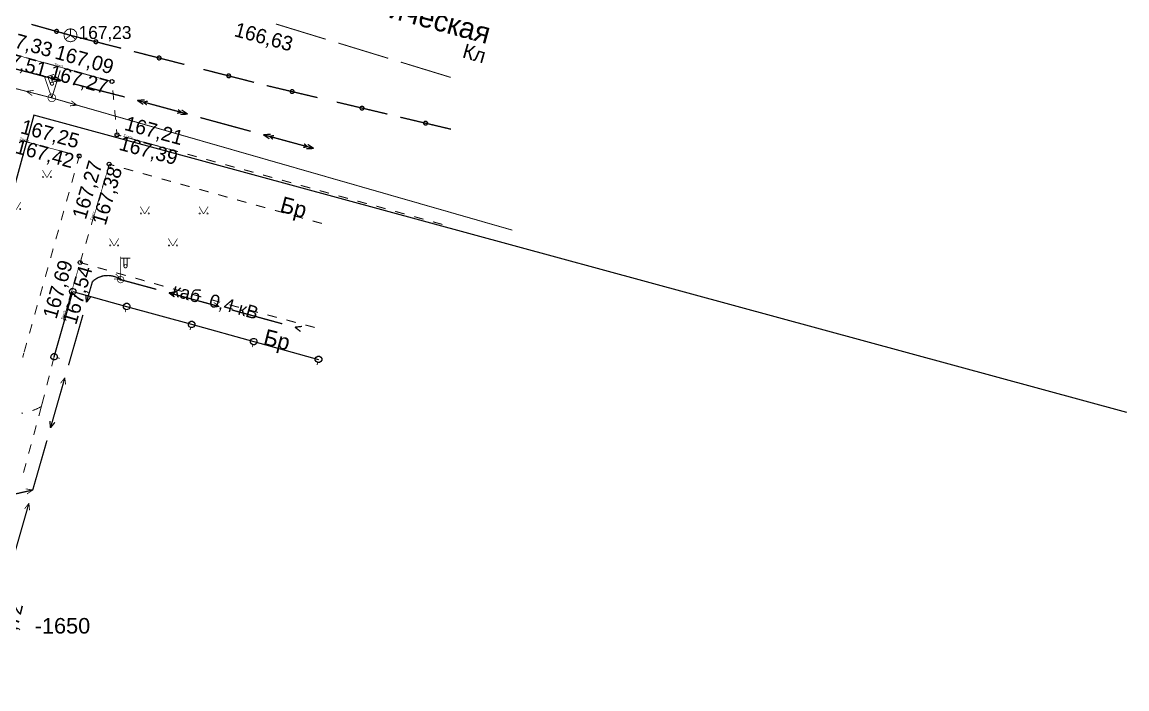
# Model space of a CAD drawing. Extents: x -2634 to -2115, y -2142 to -1393.
# Drawn here: x -2207.2 to -2122.6, y -1655.2 to -1604.1 of the extents above; entities that cross this region are included whole.
import ezdxf

# ---------------------------------------------------------------- set-up
doc = ezdxf.new("R2010")
doc.units = 0
doc.header["$MEASUREMENT"] = 0
for name, color, linetype in [('500_Дополн-Бордюры__п', 7, 'Continuous'), ('500_Дороги-Проезжие_ч', 7, 'Continuous'), ('500_Линии_-Линии_связ', 7, 'Continuous'), ('500_Линии_-ЛЭП_провод', 7, 'Continuous'), ('500_Линии_-Смотровые_', 7, 'Continuous'), ('500_Линии_-Фонари_час', 7, 'Continuous'), ('500_Линии_-Электрокаб', 7, 'Continuous'), ('500_Объект-Опоры', 7, 'Continuous'), ('500_Огражд-Ограждения', 7, 'Continuous'), ('500_Растит-Газоны__са', 7, 'Continuous'), ('500_Рельеф-Высотные_о', 7, 'Continuous'), ('500_Трубоп-Канализаци', 7, 'Continuous'), ('500_Улицы-Улицы_и_их', 7, 'Continuous'), ('ЗАЯВКИ-Условные_з', 7, 'Continuous'), ('Красные_ли-Красные_ли', 7, 'Continuous')]:
    doc.layers.add(name, color=color, linetype=linetype)
doc.styles.add('TARIAL', font='Arial')

# ---------------------------------------------------------------- blocks, each defined once
blk = doc.blocks.new('block_25')
at = {"layer": '500_Растит-Газоны__са', "color": 0, "const_width": 0.05}
for points in [[(2.4, 2.54), (2.42, 2.53), (2.44, 2.51), (2.45, 2.49), (2.44, 2.46), (2.42, 2.45), (2.4, 2.44), (2.37, 2.45), (2.36, 2.46), (2.35, 2.49), (2.36, 2.51), (2.37, 2.53)], [(3, 2.54), (3.02, 2.53), (3.04, 2.51), (3.05, 2.49), (3.04, 2.46), (3.02, 2.44), (3, 2.44), (2.97, 2.44), (2.96, 2.46), (2.95, 2.49), (2.96, 2.51), (2.97, 2.53)], [(0.05, 0.09), (0.07, 0.08), (0.09, 0.06), (0.1, 0.04), (0.09, 0.01), (0.07, 0), (0.05, -0.01), (0.02, 0), (0.01, 0.01), (0, 0.04), (0.01, 0.06), (0.02, 0.08)], [(0.65, 0.09), (0.68, 0.08), (0.69, 0.06), (0.7, 0.04), (0.69, 0.01), (0.68, -0.01), (0.65, -0.01), (0.63, -0.01), (0.61, 0.01), (0.6, 0.04), (0.61, 0.06), (0.63, 0.08)]]:
    blk.add_lwpolyline(points, close=True, dxfattribs=at)
for points in [[(2.35, 3.02), (2.69, 2.45)], [(2.7, 2.45), (3.05, 3.02)], [(0, 0.57), (0.34, 0)], [(0.35, 0), (0.7, 0.57)]]:
    blk.add_lwpolyline(points, dxfattribs=at)

msp = doc.modelspace()

# ---------------------------------------------------------------- linework, layer by layer
at = {"layer": '500_Дополн-Бордюры__п', "color": 1, "const_width": 0.075}
for points in [[(-2206.86, -1606.84), (-2206.14, -1607.04)], [(-2205.41, -1607.24), (-2204.69, -1607.44)], [(-2203.97, -1607.65), (-2203.25, -1607.85)], [(-2202.52, -1608.05), (-2201.8, -1608.25)], [(-2201.08, -1608.45), (-2200.36, -1608.65)], [(-2200.22, -1609.34), (-2200.15, -1610.09)], [(-2200.08, -1610.84), (-2200.01, -1611.58)], [(-2199.94, -1612.33), (-2199.9, -1612.75)], [(-2207.27, -1613.16), (-2206.55, -1613.36)], [(-2199.9, -1612.75), (-2199.58, -1612.83)], [(-2198.85, -1613.03), (-2198.13, -1613.23)], [(-2197.41, -1613.43), (-2196.68, -1613.63)], [(-2205.82, -1613.56), (-2205.1, -1613.75)], [(-2204.37, -1613.95), (-2203.65, -1614.14)], [(-2202.93, -1614.34), (-2202.79, -1614.37)], [(-2195.96, -1613.83), (-2195.24, -1614.03)], [(-2194.51, -1614.23), (-2193.79, -1614.43)], [(-2202.79, -1614.37), (-2202.95, -1614.96)], [(-2200.59, -1615.34), (-2200.49, -1615)], [(-2200.49, -1615), (-2200.11, -1615.11)], [(-2193.07, -1614.63), (-2192.35, -1614.83)], [(-2191.62, -1615.03), (-2190.9, -1615.23)], [(-2203.16, -1615.68), (-2203.36, -1616.41)], [(-2199.38, -1615.31), (-2198.66, -1615.51)], [(-2197.94, -1615.71), (-2197.22, -1615.91)], [(-2190.18, -1615.42), (-2189.45, -1615.62)], [(-2188.73, -1615.82), (-2188.01, -1616.02)], [(-2201.02, -1616.78), (-2200.8, -1616.06)], [(-2196.49, -1616.12), (-2195.77, -1616.32)], [(-2195.05, -1616.52), (-2194.33, -1616.72)], [(-2187.28, -1616.22), (-2186.56, -1616.42)], [(-2185.84, -1616.62), (-2185.11, -1616.82)], [(-2203.56, -1617.13), (-2203.77, -1617.85)], [(-2201.44, -1618.21), (-2201.23, -1617.49)], [(-2193.6, -1616.92), (-2192.88, -1617.12)], [(-2192.16, -1617.32), (-2191.44, -1617.53)], [(-2190.71, -1617.73), (-2189.99, -1617.93)], [(-2184.39, -1617.02), (-2183.67, -1617.22)], [(-2182.95, -1617.42), (-2182.22, -1617.62)], [(-2203.97, -1618.57), (-2204.17, -1619.29)], [(-2189.27, -1618.13), (-2188.55, -1618.33)], [(-2187.82, -1618.53), (-2187.1, -1618.73)], [(-2181.5, -1617.82), (-2180.78, -1618.02)], [(-2180.05, -1618.21), (-2179.33, -1618.41)], [(-2201.87, -1619.65), (-2201.66, -1618.93)], [(-2186.38, -1618.93), (-2185.66, -1619.14)], [(-2184.93, -1619.34), (-2184.61, -1619.43)], [(-2184.61, -1619.43), (-2184.21, -1619.53)], [(-2178.61, -1618.61), (-2177.88, -1618.81)], [(-2177.16, -1619.01), (-2176.44, -1619.21)], [(-2175.72, -1619.41), (-2174.99, -1619.61)], [(-2204.37, -1620.02), (-2204.58, -1620.74)], [(-2202.29, -1621.09), (-2202.08, -1620.37)], [(-2204.78, -1621.46), (-2204.98, -1622.18)], [(-2202.72, -1622.53), (-2202.51, -1621.81)], [(-2202.11, -1622.7), (-2202.72, -1622.53)], [(-2202.72, -1622.53), (-2202.38, -1622.62)], [(-2205.18, -1622.9), (-2205.39, -1623.63)], [(-2200.67, -1623.11), (-2201.39, -1622.91)], [(-2199.22, -1623.52), (-2199.95, -1623.32)], [(-2205.59, -1624.35), (-2205.79, -1625.07)], [(-2197.78, -1623.93), (-2198.5, -1623.72)], [(-2196.34, -1624.34), (-2197.06, -1624.13)], [(-2194.89, -1624.75), (-2195.62, -1624.54)], [(-2193.45, -1625.16), (-2194.17, -1624.95)], [(-2206, -1625.79), (-2206.2, -1626.51)], [(-2192.01, -1625.57), (-2192.73, -1625.36)], [(-2190.56, -1625.96), (-2191.29, -1625.77)], [(-2189.11, -1626.35), (-2189.84, -1626.15)], [(-2187.66, -1626.73), (-2188.39, -1626.54)], [(-2186.21, -1627.12), (-2186.94, -1626.92)], [(-2206.4, -1627.24), (-2206.6, -1627.96)], [(-2184.76, -1627.5), (-2185.49, -1627.31)], [(-2206.81, -1628.68), (-2207.01, -1629.4)], [(-2207.12, -1629.8), (-2207.03, -1629.46)], [(-2204.71, -1629.74), (-2204.9, -1630.47)], [(-2205.08, -1631.19), (-2205.27, -1631.92)], [(-2205.45, -1632.65), (-2205.64, -1633.37)], [(-2206.17, -1633.79), (-2206.37, -1633.86)], [(-2205.92, -1633.68), (-2206.17, -1633.79)], [(-2205.69, -1633.55), (-2205.92, -1633.68)], [(-2205.69, -1633.55), (-2205.88, -1634.28)], [(-2205.69, -1633.55), (-2205.6, -1633.21)], [(-2207.09, -1634.05), (-2207.21, -1634.07)], [(-2206.08, -1635), (-2206.27, -1635.73)], [(-2206.47, -1636.45), (-2206.67, -1637.17)], [(-2206.86, -1637.9), (-2207.06, -1638.62)]]:
    msp.add_lwpolyline(points, dxfattribs=at)
at = {"layer": '500_Линии_-Линии_связ', "color": 0, "const_width": 0.1}
for points in [[(-2206.45, -1604.29), (-2203.46, -1605.13)], [(-2203.46, -1605.13), (-2204.18, -1604.92)], [(-2203.46, -1605.13), (-2199.58, -1606.12)], [(-2198.61, -1606.37), (-2194.74, -1607.36)], [(-2193.29, -1607.74), (-2189.41, -1608.73)], [(-2188.44, -1608.98), (-2184.55, -1609.9)], [(-2183.09, -1610.24), (-2179.2, -1611.16)], [(-2178.22, -1611.4), (-2174.33, -1612.32)]]:
    msp.add_lwpolyline(points, dxfattribs=at)
for points in [[(-2204.49, -1604.68), (-2204.42, -1604.72), (-2204.38, -1604.79), (-2204.38, -1604.87), (-2204.42, -1604.93), (-2204.49, -1604.97), (-2204.57, -1604.97), (-2204.63, -1604.93), (-2204.67, -1604.86), (-2204.67, -1604.79), (-2204.63, -1604.72), (-2204.56, -1604.68)], [(-2201.48, -1605.48), (-2201.41, -1605.52), (-2201.37, -1605.58), (-2201.37, -1605.66), (-2201.41, -1605.73), (-2201.48, -1605.77), (-2201.56, -1605.77), (-2201.62, -1605.73), (-2201.66, -1605.66), (-2201.66, -1605.59), (-2201.63, -1605.52), (-2201.56, -1605.48)], [(-2196.64, -1606.72), (-2196.57, -1606.76), (-2196.53, -1606.83), (-2196.53, -1606.9), (-2196.57, -1606.97), (-2196.64, -1607.01), (-2196.71, -1607.01), (-2196.78, -1606.97), (-2196.82, -1606.91), (-2196.82, -1606.83), (-2196.78, -1606.76), (-2196.72, -1606.72)], [(-2191.31, -1608.09), (-2191.24, -1608.13), (-2191.21, -1608.2), (-2191.2, -1608.27), (-2191.24, -1608.34), (-2191.31, -1608.38), (-2191.39, -1608.38), (-2191.45, -1608.34), (-2191.49, -1608.28), (-2191.49, -1608.2), (-2191.46, -1608.13), (-2191.39, -1608.09)], [(-2186.46, -1609.29), (-2186.39, -1609.33), (-2186.35, -1609.4), (-2186.35, -1609.47), (-2186.39, -1609.54), (-2186.45, -1609.58), (-2186.53, -1609.58), (-2186.6, -1609.55), (-2186.64, -1609.48), (-2186.64, -1609.4), (-2186.61, -1609.34), (-2186.54, -1609.29)], [(-2181.11, -1610.56), (-2181.04, -1610.6), (-2181, -1610.66), (-2181, -1610.74), (-2181.04, -1610.81), (-2181.1, -1610.85), (-2181.18, -1610.85), (-2181.25, -1610.81), (-2181.29, -1610.75), (-2181.29, -1610.67), (-2181.25, -1610.6), (-2181.19, -1610.56)], [(-2176.24, -1611.71), (-2176.18, -1611.75), (-2176.13, -1611.81), (-2176.13, -1611.89), (-2176.17, -1611.96), (-2176.24, -1612), (-2176.31, -1612), (-2176.38, -1611.96), (-2176.42, -1611.9), (-2176.42, -1611.82), (-2176.39, -1611.75), (-2176.32, -1611.71)]]:
    msp.add_lwpolyline(points, close=True, dxfattribs=at)
at = {"layer": '500_Линии_-ЛЭП_провод', "color": 253, "const_width": 0.07}
for points in [[(-2234.59, -1602.26), (-2204.89, -1609.92)], [(-2204.89, -1609.92), (-2169.64, -1620.05)]]:
    msp.add_lwpolyline(points, dxfattribs=at)
at = {"layer": '500_Линии_-ЛЭП_провод', "color": 0}
for points, const_width in [([(-2206.29, -1609.35), (-2206.83, -1609.42)], 0.06), ([(-2204.89, -1609.92), (-2206.83, -1609.42)], 0.06), ([(-2206.39, -1609.74), (-2206.83, -1609.42)], 0.06), ([(-2204.89, -1609.92), (-2202.97, -1610.48)], 0.065), ([(-2203.5, -1610.53), (-2202.97, -1610.48)], 0.065), ([(-2203.39, -1610.15), (-2202.97, -1610.48)], 0.065)]:
    msp.add_lwpolyline(points, dxfattribs=dict(at, const_width=const_width))
at = {"layer": '500_Линии_-Смотровые_', "color": 0, "const_width": 0.07}
for points in [[(-2203.46, -1604.63), (-2203.21, -1604.69), (-2203.02, -1604.88), (-2202.96, -1605.13), (-2203.02, -1605.38), (-2203.21, -1605.56), (-2203.46, -1605.63), (-2203.71, -1605.56), (-2203.89, -1605.38), (-2203.96, -1605.13), (-2203.89, -1604.88), (-2203.71, -1604.69)], [(-2203.46, -1605.08), (-2203.46, -1605.08), (-2203.46, -1605.08), (-2203.46, -1605.08), (-2203.46, -1605.08), (-2203.46, -1605.08), (-2203.46, -1605.08), (-2203.46, -1605.08), (-2203.46, -1605.08), (-2203.46, -1605.08), (-2203.46, -1605.08), (-2203.46, -1605.08)]]:
    msp.add_lwpolyline(points, close=True, dxfattribs=at)
at = {"layer": '500_Линии_-Смотровые_', "color": 0, "const_width": 0.065}
for points in [[(-2203.46, -1604.63), (-2203.46, -1605.13)], [(-2203.86, -1605.43), (-2203.46, -1605.13)], [(-2203.46, -1605.13), (-2203.06, -1605.43)]]:
    msp.add_lwpolyline(points, dxfattribs=at)
at = {"layer": '500_Линии_-Фонари_час', "color": 0, "const_width": 0.065}
for points in [[(-2204.89, -1609.92), (-2205.46, -1608.27)], [(-2204.72, -1608.12), (-2205.43, -1608.36)], [(-2204.98, -1608.9), (-2205.2, -1608.28)], [(-2204.75, -1608.81), (-2204.96, -1608.2)], [(-2204.99, -1608.87), (-2205.03, -1608.75)], [(-2205, -1608.85), (-2205, -1608.85)], [(-2204.75, -1608.79), (-2204.8, -1608.67)], [(-2204.75, -1608.79), (-2204.8, -1608.67)], [(-2199.62, -1623.84), (-2199.62, -1622.09)], [(-2198.87, -1622.19), (-2199.62, -1622.19)], [(-2199.37, -1622.84), (-2199.37, -1622.19)], [(-2199.37, -1622.81), (-2199.37, -1622.69)], [(-2199.37, -1622.79), (-2199.37, -1622.79)], [(-2199.12, -1622.84), (-2199.12, -1622.19)], [(-2199.12, -1622.81), (-2199.12, -1622.69)], [(-2199.12, -1622.81), (-2199.12, -1622.69)]]:
    msp.add_lwpolyline(points, dxfattribs=at)
at = {"layer": '500_Линии_-Фонари_час', "color": 0, "const_width": 0.07}
for points in [[(-2204.99, -1608.87), (-2205, -1608.81), (-2204.97, -1608.75), (-2204.91, -1608.71), (-2204.85, -1608.71), (-2204.79, -1608.74), (-2204.75, -1608.79), (-2204.75, -1608.86), (-2204.78, -1608.91), (-2204.83, -1608.95), (-2204.9, -1608.95), (-2204.95, -1608.93)], [(-2199.37, -1622.81), (-2199.35, -1622.75), (-2199.31, -1622.7), (-2199.25, -1622.69), (-2199.18, -1622.7), (-2199.14, -1622.75), (-2199.12, -1622.81), (-2199.14, -1622.87), (-2199.18, -1622.92), (-2199.25, -1622.94), (-2199.31, -1622.92), (-2199.35, -1622.87)]]:
    msp.add_lwpolyline(points, close=True, dxfattribs=at)
at = {"layer": '500_Линии_-Электрокаб', "color": 12, "const_width": 0.1}
for points in [[(-2204.16, -1608.61), (-2208.03, -1607.61)], [(-2204.65, -1608.48), (-2204.89, -1608.26)], [(-2204.16, -1608.61), (-2204.62, -1608.3)], [(-2204.65, -1608.48), (-2204.96, -1608.55)], [(-2204.16, -1608.61), (-2204.71, -1608.65)], [(-2199.31, -1609.85), (-2203.19, -1608.85)], [(-2197.79, -1610.08), (-2198.35, -1610.11)], [(-2194.49, -1611.16), (-2198.35, -1610.11)], [(-2197.89, -1610.42), (-2198.35, -1610.11)], [(-2197.54, -1610.17), (-2197.87, -1610.24)], [(-2197.62, -1610.47), (-2197.87, -1610.24)], [(-2194.98, -1611.03), (-2195.22, -1610.81)], [(-2194.49, -1611.16), (-2194.95, -1610.85)], [(-2194.98, -1611.03), (-2195.3, -1611.1)], [(-2194.49, -1611.16), (-2195.04, -1611.19)], [(-2189.66, -1612.48), (-2193.52, -1611.43)], [(-2188.14, -1612.71), (-2188.7, -1612.74)], [(-2184.84, -1613.79), (-2188.7, -1612.74)], [(-2188.24, -1613.05), (-2188.7, -1612.74)], [(-2187.89, -1612.8), (-2188.22, -1612.87)], [(-2187.97, -1613.09), (-2188.22, -1612.87)], [(-2185.33, -1613.65), (-2185.57, -1613.43)], [(-2184.84, -1613.79), (-2185.3, -1613.48)], [(-2185.33, -1613.66), (-2185.65, -1613.72)], [(-2184.84, -1613.79), (-2185.4, -1613.82)]]:
    msp.add_lwpolyline(points, dxfattribs=at)
at = {"layer": '500_Линии_-Электрокаб', "color": 1}
for points, const_width in [([(-2201.15, -1623.61), (-2201.34, -1623.68)], 0.1), ([(-2200.96, -1623.55), (-2201.15, -1623.61)], 0.1), ([(-2200.76, -1623.53), (-2200.96, -1623.55)], 0.1), ([(-2200.56, -1623.52), (-2200.76, -1623.53)], 0.1), ([(-2200.36, -1623.54), (-2200.56, -1623.52)], 0.1), ([(-2200.16, -1623.58), (-2200.36, -1623.54)], 0.1), ([(-2199.97, -1623.64), (-2200.16, -1623.58)], 0.1), ([(-2199.92, -1623.49), (-2200, -1623.42)], 0.06), ([(-2199.79, -1623.73), (-2199.97, -1623.64)], 0.1), ([(-2199.76, -1623.66), (-2199.9, -1623.5)], 0.06), ([(-2201.78, -1623.99), (-2202.24, -1625.58)], 0.1), ([(-2201.68, -1623.9), (-2201.78, -1623.99)], 0.1), ([(-2201.51, -1623.78), (-2201.68, -1623.9)], 0.1), ([(-2201.34, -1623.68), (-2201.51, -1623.78)], 0.1), ([(-2200.02, -1623.79), (-2200.13, -1623.8)], 0.06), ([(-2199.83, -1623.8), (-2200.04, -1623.79)], 0.06), ([(-2199.62, -1623.84), (-2199.83, -1623.8)], 0.06), ([(-2199.62, -1623.84), (-2199.79, -1623.73)], 0.1), ([(-2199.62, -1623.84), (-2199.75, -1623.66)], 0.06), ([(-2196.89, -1624.58), (-2199.62, -1623.84)], 0.1), ([(-2199.62, -1623.84), (-2199.14, -1623.97)], 0.06), ([(-2202.29, -1625.04), (-2202.24, -1625.58)], 0.1), ([(-2201.91, -1625.15), (-2202.24, -1625.58)], 0.1), ([(-2195.39, -1624.78), (-2195.93, -1624.85)], 0.1), ([(-2192.07, -1625.9), (-2195.93, -1624.85)], 0.1), ([(-2195.5, -1625.17), (-2195.93, -1624.85)], 0.1), ([(-2192.07, -1625.9), (-2192.61, -1625.96)], 0.06), ([(-2192.07, -1625.9), (-2192.5, -1625.58)], 0.06), ([(-2187.25, -1627.22), (-2191.11, -1626.16)], 0.1), ([(-2202.51, -1626.54), (-2203.61, -1630.39)], 0.1), ([(-2185.75, -1627.42), (-2186.28, -1627.48)], 0.1), ([(-2185.85, -1627.81), (-2186.28, -1627.48)], 0.1), ([(-2203.89, -1631.35), (-2204.99, -1635.19)], 0.1), ([(-2203.89, -1631.35), (-2204.22, -1631.77)], 0.06), ([(-2203.89, -1631.35), (-2203.83, -1631.88)], 0.06), ([(-2205.04, -1634.66), (-2204.99, -1635.19)], 0.1), ([(-2204.66, -1634.77), (-2204.99, -1635.19)], 0.1), ([(-2205.26, -1636.15), (-2206.35, -1639.95)], 0.1), ([(-2206.35, -1639.95), (-2208.87, -1640.52)], 0.1), ([(-2206.35, -1639.95), (-2206.88, -1639.86)], 0.06), ([(-2206.35, -1639.95), (-2206.79, -1640.25)], 0.06), ([(-2206.35, -1639.95), (-2206.37, -1640)], 0.1), ([(-2206.64, -1640.96), (-2207.74, -1644.81)], 0.1), ([(-2206.64, -1640.96), (-2206.97, -1641.39)], 0.06), ([(-2206.64, -1640.96), (-2206.59, -1641.5)], 0.06)]:
    msp.add_lwpolyline(points, dxfattribs=dict(at, const_width=const_width))
at = {"layer": '500_Объект-Опоры', "color": 0, "const_width": 0.075}
msp.add_lwpolyline([(-2204.89, -1609.92), (-2204.24, -1607.82)], dxfattribs=at)
at = {"layer": '500_Объект-Опоры', "color": 1, "const_width": 0.05}
for points in [[(-2204.89, -1609.62), (-2204.74, -1609.66), (-2204.63, -1609.77), (-2204.59, -1609.92), (-2204.63, -1610.07), (-2204.74, -1610.18), (-2204.89, -1610.22), (-2205.04, -1610.18), (-2205.15, -1610.07), (-2205.19, -1609.92), (-2205.15, -1609.77), (-2205.04, -1609.66)], [(-2199.62, -1623.59), (-2199.5, -1623.62), (-2199.4, -1623.71), (-2199.37, -1623.84), (-2199.4, -1623.96), (-2199.5, -1624.05), (-2199.62, -1624.09), (-2199.75, -1624.05), (-2199.84, -1623.96), (-2199.87, -1623.84), (-2199.84, -1623.71), (-2199.75, -1623.62)]]:
    msp.add_lwpolyline(points, close=True, dxfattribs=at)
at = {"layer": '500_Объект-Опоры', "color": 1}
msp.add_lwpolyline([(-2199.62, -1623.79), (-2199.6, -1623.79), (-2199.58, -1623.81), (-2199.57, -1623.84), (-2199.58, -1623.86), (-2199.6, -1623.88), (-2199.62, -1623.89), (-2199.65, -1623.88), (-2199.66, -1623.86), (-2199.67, -1623.84), (-2199.66, -1623.81), (-2199.65, -1623.79)], close=True, dxfattribs=at)
at = {"layer": '500_Огражд-Ограждения', "color": 0}
for p, q in [((-2204.71, -1629.74), (-2203.29, -1624.75)), ((-2203.29, -1624.75), (-2199.16, -1625.89)), ((-2199.16, -1625.89), (-2194.19, -1627.26)), ((-2194.19, -1627.26), (-2189.43, -1628.58)), ((-2189.43, -1628.58), (-2184.47, -1629.95))]:
    msp.add_line(p, q, dxfattribs=at)
for points in [[(-2203.19, -1624.98), (-2203.32, -1625), (-2203.44, -1624.95), (-2203.52, -1624.85), (-2203.54, -1624.72), (-2203.49, -1624.6), (-2203.38, -1624.52), (-2203.25, -1624.51), (-2203.13, -1624.56), (-2203.06, -1624.66), (-2203.04, -1624.79), (-2203.09, -1624.91)], [(-2199.22, -1626.14), (-2199.33, -1626.07), (-2199.4, -1625.96), (-2199.4, -1625.83), (-2199.33, -1625.72), (-2199.22, -1625.65), (-2199.09, -1625.65), (-2198.98, -1625.72), (-2198.92, -1625.83), (-2198.91, -1625.96), (-2198.98, -1626.07), (-2199.09, -1626.13)], [(-2194.26, -1627.51), (-2194.37, -1627.44), (-2194.43, -1627.33), (-2194.43, -1627.2), (-2194.36, -1627.09), (-2194.25, -1627.02), (-2194.12, -1627.02), (-2194.01, -1627.09), (-2193.95, -1627.2), (-2193.95, -1627.33), (-2194.01, -1627.44), (-2194.13, -1627.51)], [(-2189.5, -1628.82), (-2189.61, -1628.75), (-2189.67, -1628.64), (-2189.67, -1628.51), (-2189.61, -1628.4), (-2189.5, -1628.34), (-2189.37, -1628.34), (-2189.25, -1628.4), (-2189.19, -1628.51), (-2189.19, -1628.64), (-2189.26, -1628.76), (-2189.37, -1628.82)], [(-2204.47, -1629.81), (-2204.54, -1629.92), (-2204.66, -1629.98), (-2204.79, -1629.98), (-2204.9, -1629.91), (-2204.96, -1629.79), (-2204.95, -1629.67), (-2204.88, -1629.56), (-2204.77, -1629.5), (-2204.64, -1629.5), (-2204.53, -1629.57), (-2204.47, -1629.68)], [(-2184.54, -1630.19), (-2184.65, -1630.12), (-2184.72, -1630.01), (-2184.72, -1629.88), (-2184.65, -1629.77), (-2184.54, -1629.7), (-2184.41, -1629.7), (-2184.3, -1629.77), (-2184.23, -1629.88), (-2184.23, -1630.01), (-2184.3, -1630.12), (-2184.41, -1630.19)]]:
    msp.add_lwpolyline(points, close=True, dxfattribs=at)
at = {"layer": '500_Огражд-Ограждения', "color": 0, "const_width": 0.065}
for points in [[(-2203.12, -1625.17), (-2203.19, -1624.98)], [(-2199.27, -1626.33), (-2199.22, -1626.13)], [(-2194.31, -1627.7), (-2194.26, -1627.5)], [(-2189.55, -1629.01), (-2189.5, -1628.82)], [(-2204.28, -1629.87), (-2204.47, -1629.81)], [(-2184.59, -1630.38), (-2184.54, -1630.19)]]:
    msp.add_lwpolyline(points, dxfattribs=at)
at = {"layer": '500_Рельеф-Высотные_о', "color": 0, "const_width": 0.05}
for points in [[(-2209.41, -1606.13), (-2205.37, -1607.26)], [(-2204.73, -1607.43), (-2200.69, -1608.56)], [(-2207.36, -1613.14), (-2203.31, -1614.23)], [(-2199.42, -1612.89), (-2195.37, -1613.99)], [(-2201.76, -1619.32), (-2200.57, -1615.29)], [(-2204.01, -1626.94), (-2202.83, -1622.9)]]:
    msp.add_lwpolyline(points, dxfattribs=at)
at = {"layer": '500_Рельеф-Высотные_о', "color": 0}
for points in [[(-2200.28, -1608.52), (-2200.21, -1608.54), (-2200.15, -1608.6), (-2200.13, -1608.67), (-2200.15, -1608.75), (-2200.21, -1608.8), (-2200.28, -1608.82), (-2200.36, -1608.8), (-2200.41, -1608.75), (-2200.43, -1608.67), (-2200.41, -1608.6), (-2200.36, -1608.54)], [(-2199.9, -1612.6), (-2199.82, -1612.62), (-2199.77, -1612.67), (-2199.75, -1612.75), (-2199.77, -1612.82), (-2199.82, -1612.88), (-2199.9, -1612.9), (-2199.97, -1612.88), (-2200.03, -1612.82), (-2200.05, -1612.75), (-2200.03, -1612.67), (-2199.97, -1612.62)], [(-2202.79, -1614.22), (-2202.72, -1614.24), (-2202.66, -1614.3), (-2202.64, -1614.37), (-2202.66, -1614.45), (-2202.72, -1614.5), (-2202.79, -1614.52), (-2202.87, -1614.5), (-2202.92, -1614.45), (-2202.94, -1614.37), (-2202.92, -1614.3), (-2202.87, -1614.24)], [(-2200.49, -1614.85), (-2200.42, -1614.87), (-2200.36, -1614.93), (-2200.34, -1615), (-2200.36, -1615.08), (-2200.42, -1615.13), (-2200.49, -1615.15), (-2200.57, -1615.13), (-2200.62, -1615.08), (-2200.64, -1615), (-2200.62, -1614.93), (-2200.57, -1614.87)], [(-2202.72, -1622.38), (-2202.65, -1622.4), (-2202.59, -1622.45), (-2202.57, -1622.53), (-2202.59, -1622.6), (-2202.65, -1622.66), (-2202.72, -1622.68), (-2202.8, -1622.66), (-2202.85, -1622.6), (-2202.87, -1622.53), (-2202.85, -1622.45), (-2202.8, -1622.4)]]:
    msp.add_lwpolyline(points, close=True, dxfattribs=at)
at = {"layer": '500_Трубоп-Канализаци', "color": 32, "const_width": 0.075}
for points in [[(-2187.74, -1604.26), (-2183.92, -1605.43)], [(-2182.96, -1605.72), (-2179.14, -1606.89)], [(-2178.18, -1607.18), (-2174.36, -1608.35)]]:
    msp.add_lwpolyline(points, dxfattribs=at)
at = {"layer": 'Красные_ли-Красные_ли', "color": 12}
for p, q in [((-2206.27, -1611.24), (-2218.3, -1655.18)), ((-2122.6, -1634), (-2206.27, -1611.24))]:
    msp.add_line(p, q, dxfattribs=at)

# ---------------------------------------------------------------- block references
at = {"layer": '500_Растит-Газоны__са'}
for p in [(-2207.96, -1618.47), (-2200.47, -1621.26), (-2195.97, -1621.26)]:
    msp.add_blockref('block_25', p, dxfattribs=at)

# ---------------------------------------------------------------- texts
at = {"layer": '500_Дороги-Проезжие_ч', "color": 0}
for rotation, p in [(344.96, (-2187.5, -1618.63)), (345.65, (-2188.77, -1628.79))]:
    msp.add_text('Бр', height=1.23, rotation=rotation, dxfattribs=at).set_placement(p)
at = {"layer": '500_Линии_-Смотровые_', "color": 0}
msp.add_text('167,23', height=0.99, dxfattribs=at).set_placement((-2202.84, -1605.41))
at = {"layer": '500_Линии_-Электрокаб', "color": 0, "style": 'TARIAL'}
msp.add_text(' каб  0,4 кВ', height=0.99, rotation=344.05, dxfattribs=at).set_placement((-2196.12, -1624.94))
at = {"layer": '500_Рельеф-Высотные_о', "color": 214}
for s, rotation, p in [('167,33', 344.42, (-2209.4, -1605.6)), ('166,63', 344.84, (-2191, -1605.18)), ('167,51', 344.42, (-2209.82, -1607.12)), ('167,09', 344.42, (-2204.72, -1606.9)), ('167,27', 344.42, (-2205.14, -1608.42)), ('167,25', 344.88, (-2207.35, -1612.61)), ('167,21', 344.75, (-2199.4, -1612.36)), ('167,42', 344.88, (-2207.76, -1614.13)), ('167,39', 344.75, (-2199.82, -1613.88)), ('167,27', 73.45, (-2202.29, -1619.29)), ('167,38', 73.45, (-2200.78, -1619.74)), ('167,69', 73.72, (-2204.54, -1626.91)), ('167,54', 73.72, (-2203.03, -1627.35)), ('167,72', 76.43, (-2208.14, -1653.18))]:
    msp.add_text(s, height=1.11, rotation=rotation, dxfattribs=at).set_placement(p)
at = {"layer": '500_Рельеф-Высотные_о', "color": 0, "style": 'TARIAL'}
for rotation, p in [(344.42, (-2204.73, -1607.43)), (344.88, (-2207.36, -1613.14)), (344.75, (-2199.42, -1612.89)), (73.45, (-2201.76, -1619.32)), (73.72, (-2204.01, -1626.94))]:
    msp.add_text('Текст', height=0.2, rotation=rotation, dxfattribs=at).set_placement(p)
at = {"layer": '500_Трубоп-Канализаци', "color": 14}
msp.add_text('Кл', height=1.11, rotation=344.18, dxfattribs=at).set_placement((-2173.53, -1606.81))
at = {"layer": '500_Улицы-Улицы_и_их', "color": 0}
msp.add_text('ул. Коммунистическая', height=1.61, rotation=344.91, dxfattribs=at).set_placement((-2193.17, -1599.98))
at = {"layer": 'ЗАЯВКИ-Условные_з', "color": 0, "style": 'TARIAL'}
msp.add_text('-1650', height=1.19, dxfattribs=at).set_placement((-2206.2, -1650.94))

doc.saveas('drawing.dxf')
